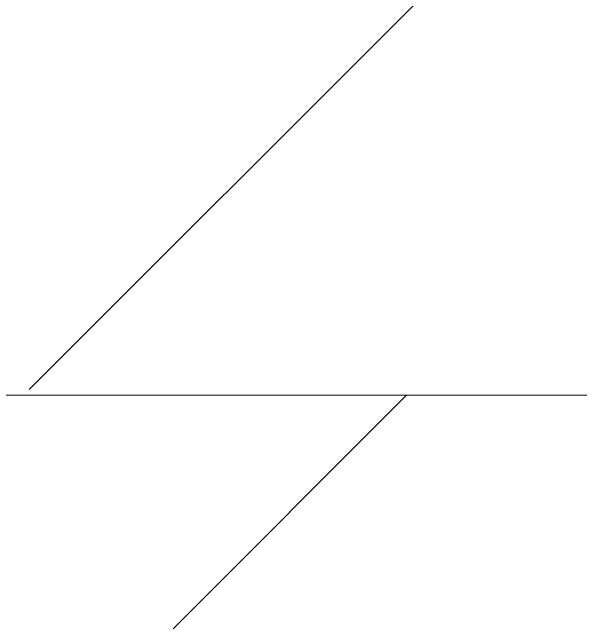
# Model space of a CAD drawing. Header units: millimetres. Extents: x -213547 to 415037, y -3642 to 106956.
# Drawn here: x 85278.2 to 85400, y 102566.1 to 102698.1 of the extents above; entities that cross this region are included whole.
import ezdxf

# ---------------------------------------------------------------- set-up
doc = ezdxf.new("R2010")
doc.units = ezdxf.units.MM
doc.layers.add('A-WALL', color=7, linetype='Continuous', lineweight=5)
doc.layers.add('I-WALL', color=7, linetype='Continuous', lineweight=5)

# ---------------------------------------------------------------- blocks, each defined once
blk = doc.blocks.new('1floor')
at = {"layer": 'I-WALL'}
h = blk.add_hatch(dxfattribs=at)
h.set_pattern_fill('FP_1', color=256, style=0, pattern_type=2)
h.set_pattern_definition([(45, (0, 0), (-114.04925, 114.04925), []), (45, (114.05, 0), (-114.04925, 114.04925), [201.612, -40.322, 6.706, -33.617])])
h.paths.add_polyline_path([(89160, 23430), (89160, 23680), (88790, 23678), (88790, 23670), (88780, 23670), (88780, 23440), (88790, 23440), (88790, 23432), (89144.29, 23430)])
h.paths.add_polyline_path([(85000, 23430), (85350, 23432), (85350, 23440), (85380, 23440), (85380, 23670), (85350, 23670), (85350, 23678), (85000, 23680), (85000, 23577.31)])
h.paths.add_polyline_path([(86530, 23430), (87070, 23432), (87070, 23440), (87080, 23440), (87080, 23670), (87070, 23670.74), (87070, 23678), (86560, 23678), (86560, 23670), (86530, 23670), (86530, 23440), (86560, 23440), (86560, 23432), (86530, 23432)])
h = blk.add_hatch(dxfattribs=at)
h.set_pattern_fill('FP_24', color=256, style=0, pattern_type=2)
h.set_pattern_definition([(45, (0, 0), (-141.42136, 141.42136), []), (135, (0, 0), (-141.42136, -141.42136), [])])
h.paths.add_polyline_path([(86760, 23380), (86760, 23430), (86530, 23430), (86530, 23380), (86740, 23380)])
h.paths.add_polyline_path([(85210, 23380), (85380, 23380), (85380, 23430), (85020, 23430), (85020, 23380), (85128, 23380)])
at = {"layer": 'A-WALL'}
blk.add_line((85380, 23430), (84970, 23430), dxfattribs=at)

msp = doc.modelspace()

# ---------------------------------------------------------------- block references
msp.add_blockref('1floor', (64.7, 79186.05))

doc.saveas('drawing.dxf')
